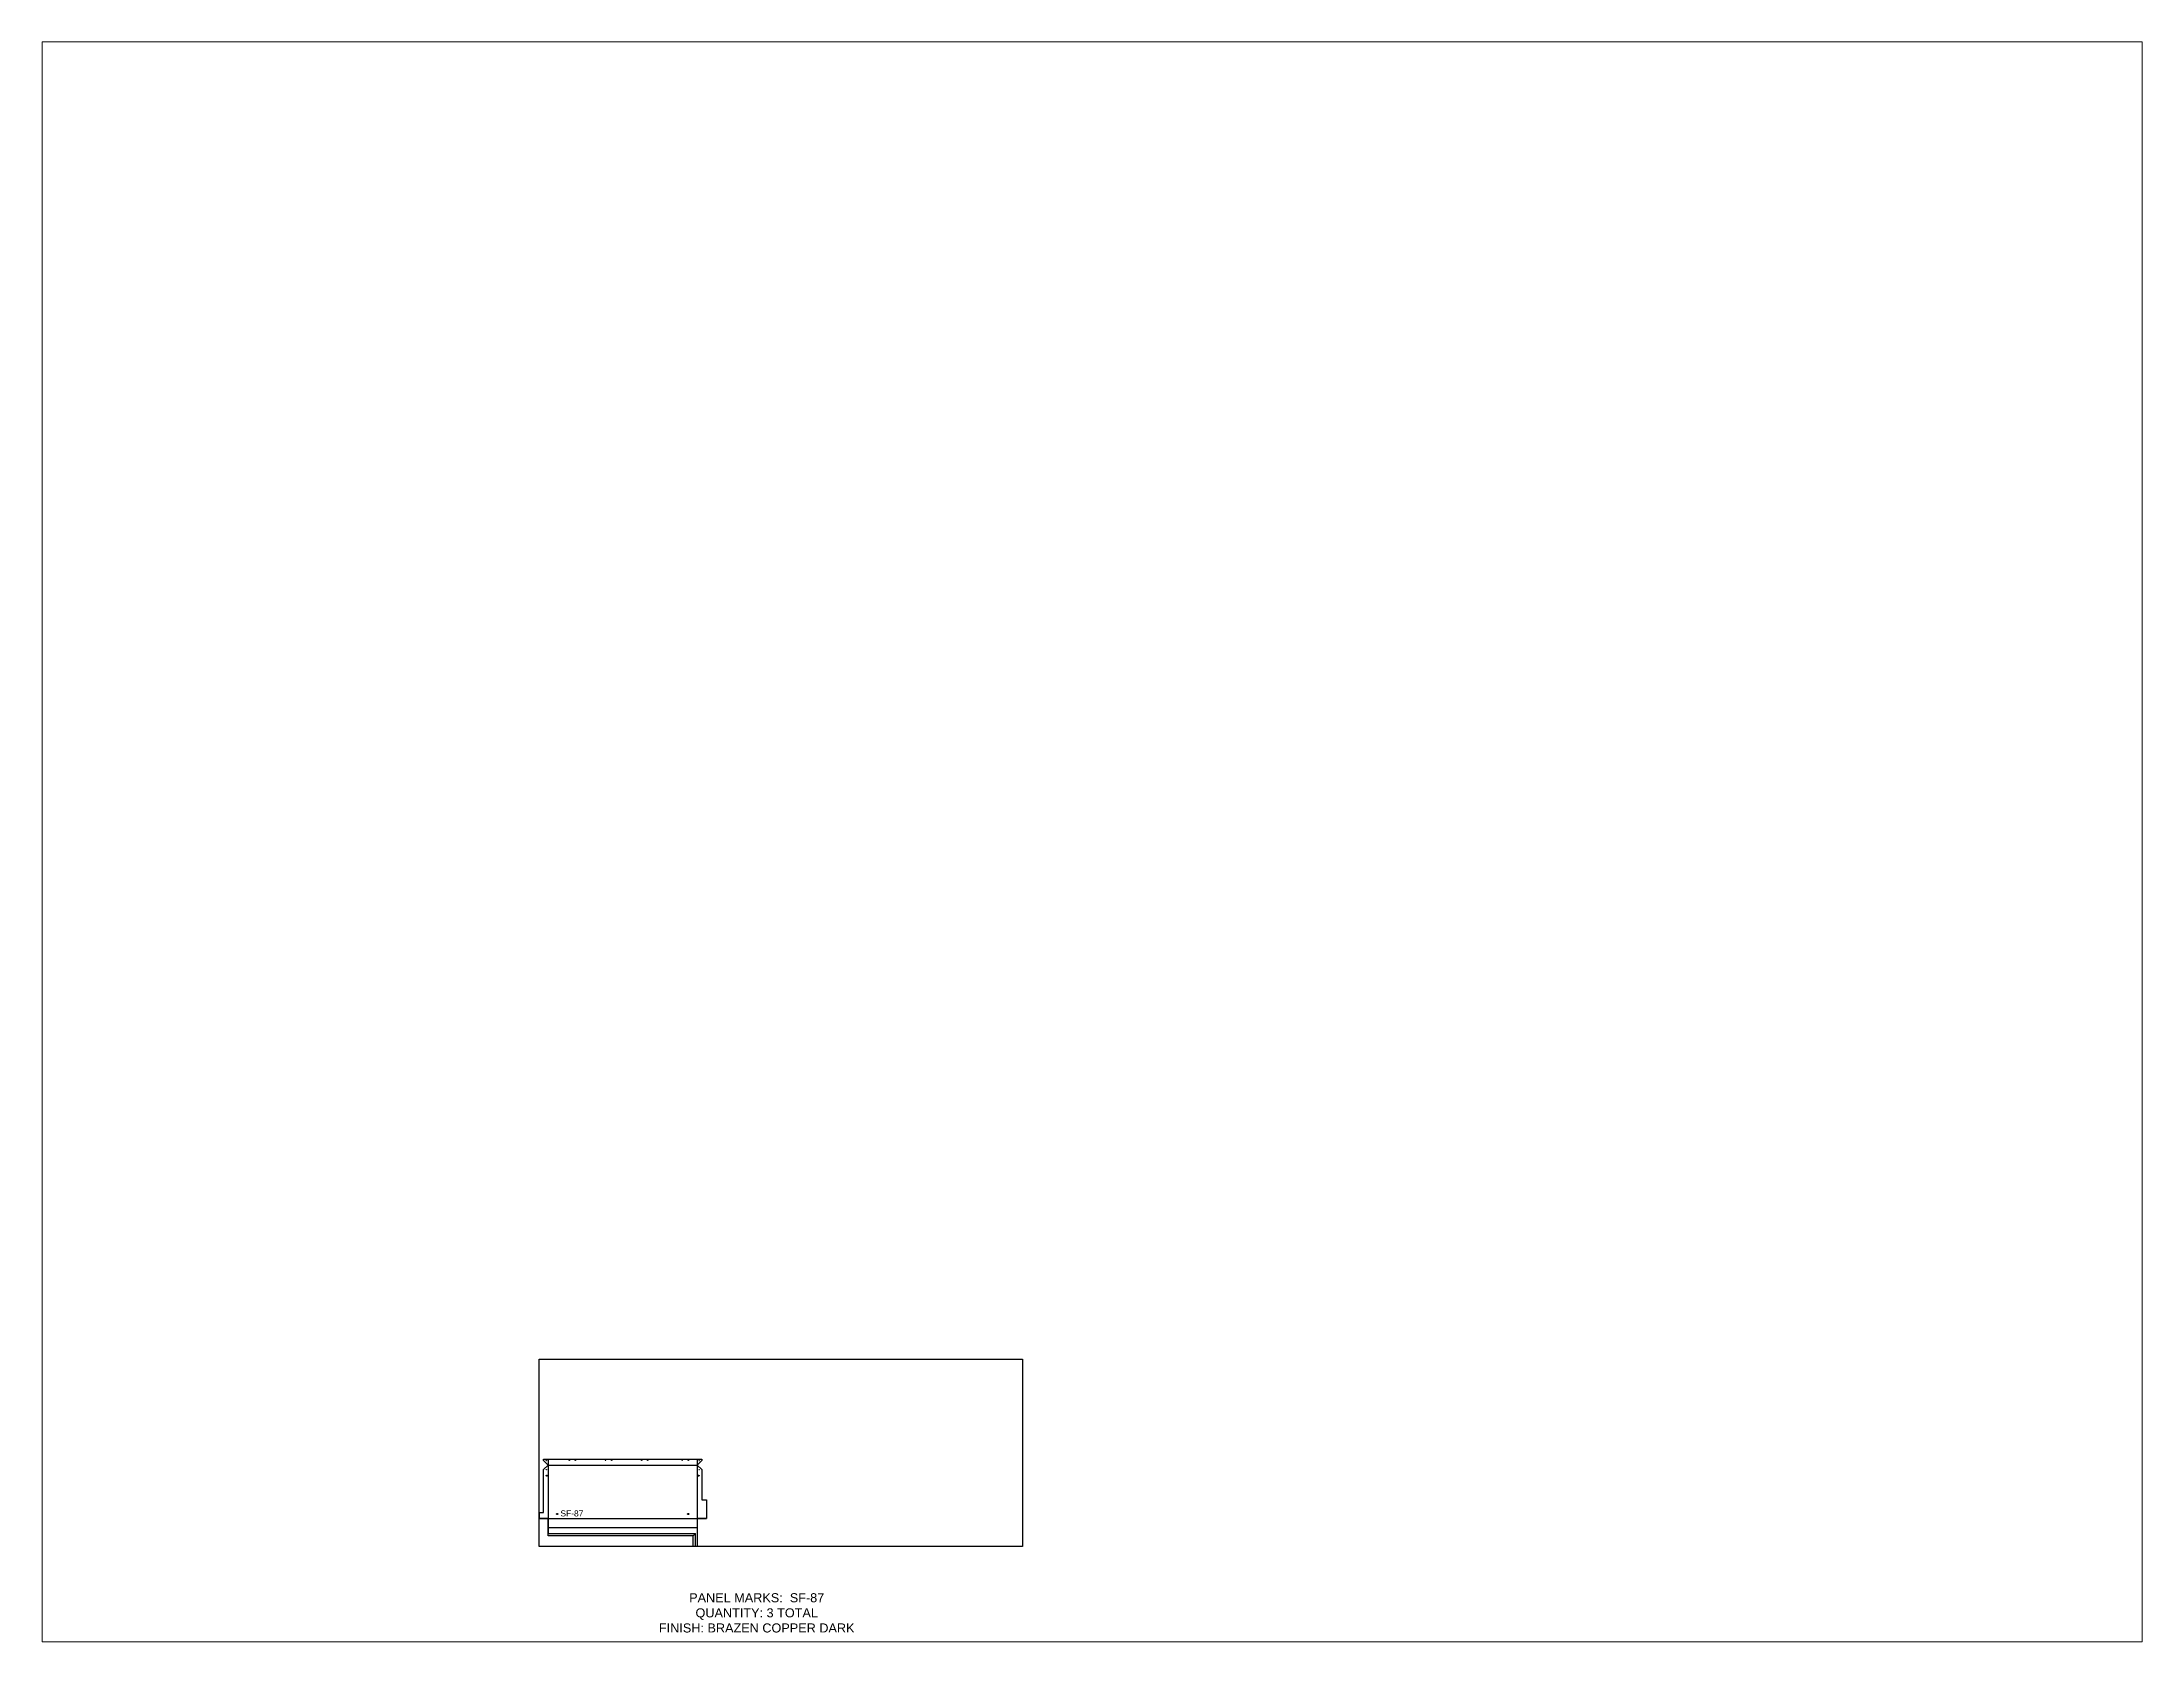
# Paper-space layout 'Layout1' of a CAD drawing. Header units: inches. Extents: x 1.05 to 9.45, y 0.8 to 7.2.
# The model-space entities are those that its viewports show. They can reach past a viewport. Long polylines and large blocks are cut down to what shows.
import ezdxf

# ---------------------------------------------------------------- set-up
doc = ezdxf.new("R2010")
doc.units = ezdxf.units.IN
doc.header["$MEASUREMENT"] = 0
doc.linetypes.add('HIDDEN', pattern=[0.375, 0.25, -0.125])
doc.linetypes.add('PHANTOM', pattern=[2.5, 1.25, -0.25, 0.25, -0.25, 0.25, -0.25])
for name, color, linetype in [('CUT', 7, 'Continuous'), ('DIMS', 1, 'Continuous'), ('HOLES', 6, 'Continuous'), ('RELIEF', 82, 'Continuous'), ('ROUT', 1, 'HIDDEN'), ('SHEET', 5, 'PHANTOM'), ('TEXT', 2, 'PHANTOM'), ('WEEPS', 3, 'HIDDEN')]:
    doc.layers.add(name, color=color, linetype=linetype)
doc.styles.get("Standard").update_dxf_attribs({"font": 'arial.ttf'})

msp = doc.modelspace()

# ---------------------------------------------------------------- linework, layer by layer
at = {"layer": 'CUT', "ltscale": 0.25}
msp.add_lwpolyline([(0, 11.23), (1.5, 11.23), (1.5, 25.41), (3, 26.91), (1.5, 28.41), (1.5, 28.82), (53.88, 28.82), (53.88, 28.41), (52.38, 26.91), (53.88, 25.41), (53.88, 15.45), (55.38, 15.45), (55.38, 9.23), (52.38, 9.23), (52.38, 0), (51.06, 0), (51.06, 3.54), (3, 3.54), (3, 9.23), (0, 9.23)], close=True, dxfattribs=at)
at = {"layer": 'HOLES', "ltscale": 0.25}
for centre in [(2.38, 28.42), (10, 28.45), (12, 28.45), (22, 28.45), (24, 28.45), (34, 28.45), (36, 28.45), (47.38, 28.45), (49.38, 28.45), (53, 28.42), (2.38, 25.41), (53, 25.41)]:
    msp.add_circle(centre, 0.0625, dxfattribs=at)
at = {"layer": 'RELIEF'}
msp.add_line((51.06, 3.54), (51.66, 4.14), dxfattribs=at)
at = {"layer": 'ROUT', "ltscale": 0.25}
for p, q in [((3, 28.82), (3, 4.23)), ((52.38, 28.82), (52.38, 0)), ((3, 26.91), (52.38, 26.91)), ((55.38, 15.45), (55.38, 9.23)), ((0, 11.23), (0, 9.23)), ((0, 9.23), (55.38, 9.23)), ((3, 6.23), (52.38, 6.23)), ((3, 4.23), (51.75, 4.23)), ((51.75, 0), (51.75, 4.23))]:
    msp.add_line(p, q, dxfattribs=at)
at = {"layer": 'SHEET'}
msp.add_lwpolyline([(0, 62), (160, 62), (160, 0), (0, 0)], close=True, dxfattribs=at)
at = {"layer": 'WEEPS', "ltscale": 0.25}
for centre in [(2.59, 23.41), (52.78, 23.41), (6, 10.73), (49.38, 10.73)]:
    msp.add_circle(centre, 0.188, dxfattribs=at)

# ---------------------------------------------------------------- texts
at = {"layer": 'DIMS', "ltscale": 0.25, "insert": (10.88, 9.89), "char_height": 2, "attachment_point": 8}
msp.add_mtext_dynamic_manual_height_columns('SF-87', width=3.0859, gutter_width=10, heights=[2.07], dxfattribs=at)
at = {"layer": 'TEXT', "insert": (72.05, -22.01), "char_height": 3, "attachment_point": 5}
msp.add_mtext_dynamic_manual_height_columns('PANEL MARKS:  SF-87\\PQUANTITY: 3 TOTAL\\PFINISH: BRAZEN COPPER DARK', width=199.7409, gutter_width=1, heights=[0], dxfattribs=at)

psp = doc.layouts.get("Layout1")

# ---------------------------------------------------------------- viewports
at = {"layer": 'CUT'}
psp.add_viewport(center=(5.25, 4), size=(8.4, 6.4), view_center_point=(183.0157, 233.1318), view_height=529.538938, dxfattribs=at)

doc.saveas('drawing.dxf')
